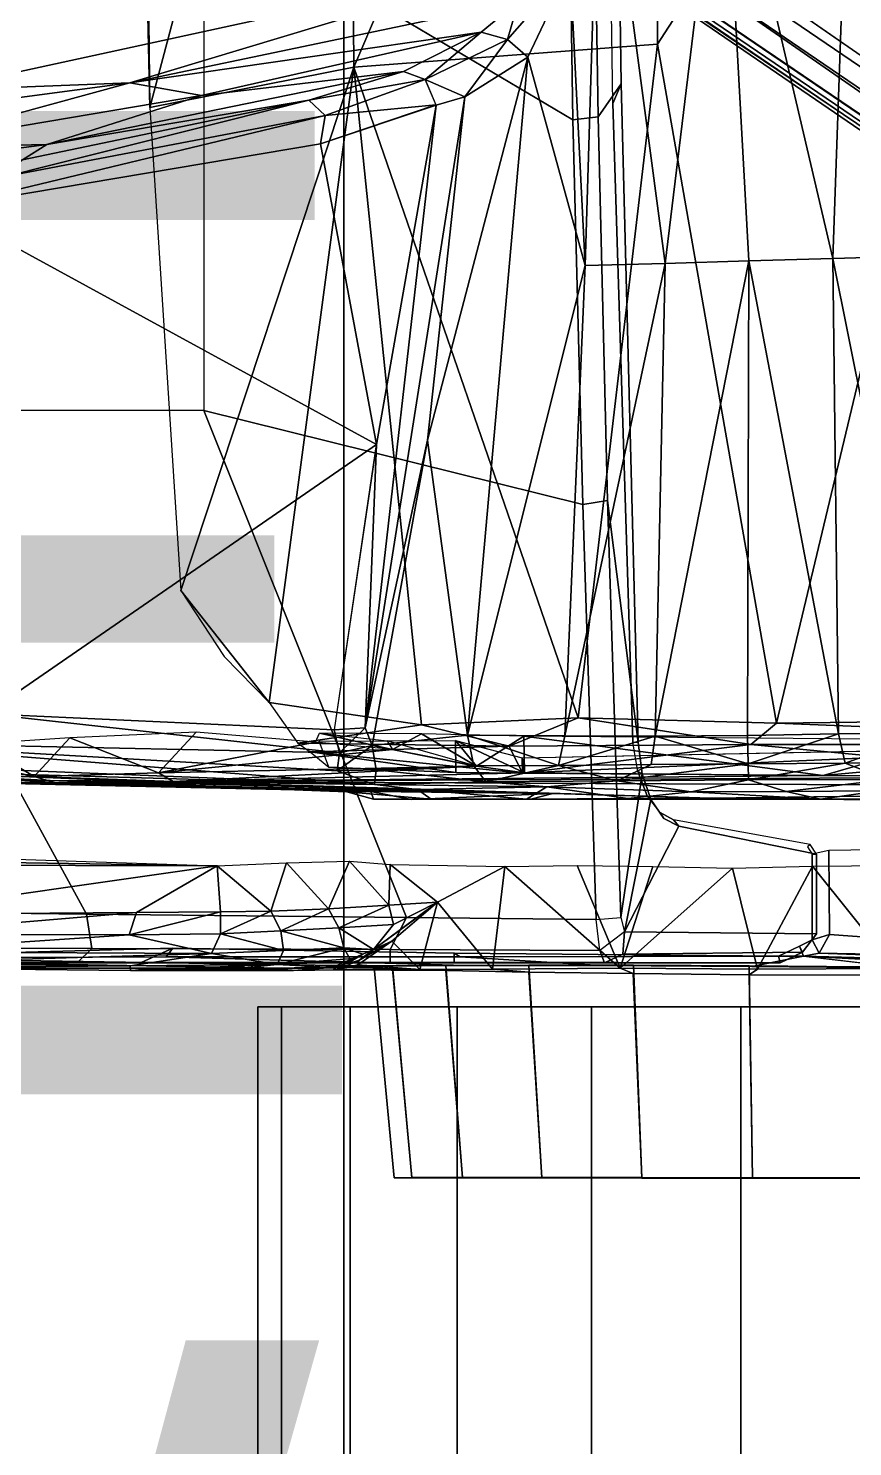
# Model space of a CAD drawing. Header units: inches. Extents: x -15.6 to 12, y -13.7 to 13.7.
# Drawn here: x 0.539 to 2.215, y -5.216 to -2.332 of the extents above; entities that cross this region are included whole.
import ezdxf

# ---------------------------------------------------------------- set-up
doc = ezdxf.new("R2010")
doc.units = ezdxf.units.IN
doc.header["$MEASUREMENT"] = 0
for name, color, linetype in [('SEAT-BASE', 5, 'Continuous'), ('SEAT-CHASSIS', 5, 'Continuous'), ('SEAT-FABRIC', 5, 'Continuous'), ('SEAT-FRAME', 5, 'Continuous'), ('SEAT-TYPE', 7, 'Continuous'), ('SEAT-VIEW', 7, 'Continuous')]:
    doc.layers.add(name, color=color, linetype=linetype)
doc.styles.get("Standard").update_dxf_attribs({"font": 'arial.ttf'})

msp = doc.modelspace()

# ---------------------------------------------------------------- linework, layer by layer
at = {"layer": 'SEAT-BASE'}
for points in [[(1.2583, -0.5087, 4.3018), (10.212, -6.9666, 3.2423), (10.0935, -7.0222, 3.1616), (1.2453, -0.5667, 4.1832)], [(1.2583, -0.5087, 4.3018), (1.6317, -0.6604, 5.6622), (8.3276, -5.7822, 3.9879), (10.212, -6.9666, 3.2423)], [(1.2144, -0.6768, 4.119), (1.2453, -0.5667, 4.1832), (10.0935, -7.0222, 3.1616), (10.0057, -7.1175, 3.1096)], [(1.8442, -0.7627, 6.6264), (11.0112, -7.713, 4.1389), (10.6876, -7.3537, 4.2077), (1.9818, -0.6018, 6.5161)], [(10.6876, -7.3537, 4.2077), (9.3076, -6.2305, 4.5256), (2.1183, -0.6616, 6.4477), (1.9818, -0.6018, 6.5161)], [(2.1183, -0.6616, 6.4477), (9.3076, -6.2305, 4.5256), (8.7499, -5.7517, 4.6397), (2.1513, -0.6307, 6.3972)], [(2.1583, -0.6136, 6.3529), (2.1513, -0.6307, 6.3972), (8.7499, -5.7517, 4.6397), (8.6059, -5.6101, 4.6557)], [(2.1578, -0.608, 6.3093), (2.1583, -0.6136, 6.3529), (8.6059, -5.6101, 4.6557), (8.0081, -5.1187, 4.7721)], [(8.0983, -5.1877, 4.6757), (3.0891, -1.3343, 6.0373), (2.1578, -0.608, 6.3093), (8.0081, -5.1187, 4.7721)], [(1.7173, -0.7076, 5.8711), (8.366, -5.7674, 4.1787), (8.3276, -5.7822, 3.9879), (1.6317, -0.6604, 5.6622)], [(2.103, -0.6556, 6.1859), (4.2064, -2.256, 5.633), (4.9867, -2.9292, 5.3925), (2.0432, -0.6869, 6.1669)], [(1.2144, -0.6768, 4.119), (10.0057, -7.1175, 3.1096), (9.9373, -7.2199, 3.0957), (1.1167, -0.8113, 4.119)], [(1.7173, -0.7076, 5.8711), (1.7517, -0.6778, 6.004), (8.4075, -5.7367, 4.297), (8.366, -5.7674, 4.1787)], [(1.7875, -0.7046, 6.1381), (8.4414, -5.6689, 4.4046), (8.4075, -5.7367, 4.297), (1.7517, -0.6778, 6.004)], [(1.8538, -0.6949, 6.156), (2.0432, -0.6869, 6.1669), (7.9302, -5.1715, 4.6181), (7.4769, -4.922, 4.7054)], [(1.8538, -0.6949, 6.156), (7.4769, -4.922, 4.7054), (7.3701, -4.8696, 4.6837), (1.7875, -0.7046, 6.1381)], [(10.9221, -7.7762, 4.1776), (11.0112, -7.713, 4.1389), (1.8442, -0.7627, 6.6264), (1.7632, -0.9924, 6.6746)], [(1.1167, -0.8113, 4.119), (9.9373, -7.2199, 3.0957), (9.861, -7.3166, 3.1096), (1.019, -0.9459, 4.119)], [(0.9238, -1.0093, 4.1832), (1.019, -0.9459, 4.119), (9.861, -7.3166, 3.1096), (9.7976, -7.4295, 3.1616)], [(0.9238, -1.0093, 4.1832), (9.7976, -7.4295, 3.1616), (9.7813, -7.5593, 3.2423), (0.8726, -1.0395, 4.3018)], [(10.8603, -7.8897, 4.1833), (10.9221, -7.7762, 4.1776), (1.7632, -0.9924, 6.6746), (1.7169, -1.1045, 6.6862)], [(1.1323, -1.3477, 5.6622), (0.8726, -1.0395, 4.3018), (9.7813, -7.5593, 3.2423), (8.0726, -6.1332, 3.9879)], [(10.8603, -7.8897, 4.1833), (1.7169, -1.1045, 6.6862), (1.581, -1.2915, 6.6862), (10.8596, -7.8907, 4.1833)], [(1.581, -1.2915, 6.6862), (1.4887, -1.3703, 6.6746), (10.7707, -7.9846, 4.1776), (10.8596, -7.8907, 4.1833)], [(1.1323, -1.3477, 5.6622), (8.0726, -6.1332, 3.9879), (8.0704, -6.1743, 4.1787), (1.2037, -1.4146, 5.8711)], [(1.4887, -1.3703, 6.6746), (1.2953, -1.5183, 6.6264), (10.7381, -8.0888, 4.1389), (10.7707, -7.9846, 4.1776)], [(1.1859, -1.4565, 6.004), (1.2037, -1.4146, 5.8711), (8.0704, -6.1743, 4.1787), (8.054, -6.2233, 4.297)], [(1.1859, -1.4565, 6.004), (8.054, -6.2233, 4.297), (8, -6.2765, 4.4046), (1.2224, -1.4823, 6.1381)], [(1.2224, -1.4823, 6.1381), (6.9088, -5.5046, 4.6837), (6.9916, -5.59, 4.7054), (1.2337, -1.5483, 6.156)], [(1.1848, -1.6988, 6.5161), (10.2964, -7.8921, 4.2077), (10.7381, -8.0888, 4.1389), (1.2953, -1.5183, 6.6264)], [(1.2847, -1.7309, 6.1669), (1.2337, -1.5483, 6.156), (6.9916, -5.59, 4.7054), (7.369, -5.944, 4.6181)], [(1.1848, -1.6988, 6.5161), (1.2838, -1.8102, 6.4477), (8.8018, -6.9268, 4.5256), (10.2964, -7.8921, 4.2077)], [(1.2847, -1.7309, 6.1669), (4.3268, -3.8375, 5.3925), (3.4454, -3.3034, 5.633), (1.2734, -1.7974, 6.1859)], [(1.2467, -1.8386, 6.2369), (1.2734, -1.7974, 6.1859), (3.4454, -3.3034, 5.633), (3.4855, -3.3577, 5.6397)], [(1.2646, -1.8511, 6.3972), (8.1741, -6.5443, 4.6397), (8.8018, -6.9268, 4.5256), (1.2838, -1.8102, 6.4477)], [(1.2467, -1.8386, 6.2369), (3.4855, -3.3577, 5.6397), (3.054, -3.0807, 5.78), (1.2343, -1.8433, 6.26)], [(1.2343, -1.8433, 6.26), (3.054, -3.0807, 5.78), (2.2236, -2.5256, 6.0373), (1.245, -1.8643, 6.3093)], [(7.3428, -6.0344, 4.7721), (7.9949, -6.4511, 4.6557), (1.2505, -1.8631, 6.3529), (1.245, -1.8643, 6.3093)], [(7.3428, -6.0344, 4.7721), (1.245, -1.8643, 6.3093), (2.2236, -2.5256, 6.0373), (7.4363, -6.0989, 4.6757)], [(7.9949, -6.4511, 4.6557), (1.2505, -1.8631, 6.3529), (1.2646, -1.8511, 6.3972), (8.1741, -6.5443, 4.6397)]]:
    msp.add_3dface(points, dxfattribs=at)
at = {"layer": 'SEAT-CHASSIS'}
for points in [[(1.6406, -2.2091, 11.2704), (1.7017, -1.8149, 11.287), (1.6714, -2.8143, 11.1885)], [(1.6714, -2.8143, 11.1885), (1.7017, -1.8149, 11.287), (1.8337, -2.8101, 11.1472)], [(1.8337, -2.8101, 11.1472), (1.7017, -1.8149, 11.287), (1.9511, -1.8438, 11.2381)], [(1.8337, -2.8101, 11.1472), (1.9511, -1.8438, 11.2381), (2.0039, -2.8051, 11.1319)], [(1.9511, -1.8438, 11.2381), (2.2076, -1.8712, 11.2494), (2.1749, -2.8001, 11.144)], [(2.1749, -2.8001, 11.144), (2.0039, -2.8051, 11.1319), (1.9511, -1.8438, 11.2381)], [(2.3399, -2.7956, 11.1827), (2.1749, -2.8001, 11.144), (2.2076, -1.8712, 11.2494)], [(2.2076, -1.8712, 11.2494), (2.3749, -1.8518, 11.2975), (2.4926, -2.7921, 11.2461)], [(2.2076, -1.8712, 11.2494), (2.4926, -2.7921, 11.2461), (2.3399, -2.7956, 11.1827)], [(-0.0638, -2.0227, 10.647), (1.601, -2.1845, 11.2738), (0.3433, -2.4585, 10.7997)], [(0.3433, -2.4585, 10.7997), (1.601, -2.1845, 11.2738), (0.7447, -2.4427, 10.9637)], [(0.7447, -2.4427, 10.9637), (1.601, -2.1845, 11.2738), (1.5352, -2.2771, 11.28)], [(1.5131, -2.3549, 11.2998), (1.5352, -2.2771, 11.28), (1.6406, -2.2091, 11.2704)], [(1.5542, -2.3908, 11.2897), (1.5131, -2.3549, 11.2998), (1.6406, -2.2091, 11.2704)], [(1.6406, -2.2091, 11.2704), (1.6714, -2.8143, 11.1885), (1.5542, -2.3908, 11.2897)], [(0.7447, -2.4427, 10.9637), (1.5352, -2.2771, 11.28), (1.4593, -2.3401, 11.2901)], [(1.4593, -2.3401, 11.2901), (1.5352, -2.2771, 11.28), (1.5131, -2.3549, 11.2998)], [(0.7447, -2.4427, 10.9637), (1.4593, -2.3401, 11.2901), (0.8907, -2.4688, 11.0619)], [(0.8907, -2.4688, 11.0619), (1.4593, -2.3401, 11.2901), (1.3015, -2.4197, 11.2997)], [(1.3015, -2.4197, 11.2997), (1.4593, -2.3401, 11.2901), (1.3454, -2.4361, 11.3431)], [(1.5131, -2.3549, 11.2998), (1.3454, -2.4361, 11.3431), (1.4593, -2.3401, 11.2901)], [(1.4266, -2.471, 11.3495), (1.3454, -2.4361, 11.3431), (1.5131, -2.3549, 11.2998)], [(1.4266, -2.471, 11.3495), (1.5131, -2.3549, 11.2998), (1.5542, -2.3908, 11.2897)], [(1.4316, -3.7691, 11.1709), (1.3505, -3.1694, 11.3235), (1.5542, -2.3908, 11.2897)], [(1.4266, -2.471, 11.3495), (1.5542, -2.3908, 11.2897), (1.3505, -3.1694, 11.3235)], [(1.5542, -2.3908, 11.2897), (1.6714, -2.8143, 11.1885), (1.4316, -3.7691, 11.1709)], [(0.8907, -2.4688, 11.0619), (1.3015, -2.4197, 11.2997), (0.5764, -2.568, 11.0085)], [(1.1088, -2.4778, 11.3031), (0.5764, -2.568, 11.0085), (1.3015, -2.4197, 11.2997)], [(1.3015, -2.4197, 11.2997), (1.3454, -2.4361, 11.3431), (1.1088, -2.4778, 11.3031)], [(-0.143, -2.5608, 10.6274), (0.7447, -2.4427, 10.9637), (0.2605, -2.5747, 10.8197)], [(-0.143, -2.5608, 10.6274), (0.3433, -2.4585, 10.7997), (0.7447, -2.4427, 10.9637)], [(0.2605, -2.5747, 10.8197), (0.7447, -2.4427, 10.9637), (0.8907, -2.4688, 11.0619)], [(1.1088, -2.4778, 11.3031), (1.3454, -2.4361, 11.3431), (1.142, -2.5095, 11.3498)], [(1.142, -2.5095, 11.3498), (1.3454, -2.4361, 11.3431), (1.3675, -2.4876, 11.3604)], [(1.3454, -2.4361, 11.3431), (1.4266, -2.471, 11.3495), (1.3677, -2.4881, 11.3606)], [(0.8907, -2.4688, 11.0619), (0.5764, -2.568, 11.0085), (0.2605, -2.5747, 10.8197)], [(0.4957, -2.6323, 11.3601), (1.1088, -2.4778, 11.3031), (1.142, -2.5095, 11.3498)], [(0.5266, -2.5997, 11.317), (1.1088, -2.4778, 11.3031), (0.4957, -2.6323, 11.3601)], [(0.5266, -2.5997, 11.317), (0.5764, -2.568, 11.0085), (1.1088, -2.4778, 11.3031)], [(1.2239, -3.7542, 11.35), (1.3677, -2.4881, 11.3606), (1.4266, -2.471, 11.3495)], [(1.4266, -2.471, 11.3495), (1.3505, -3.1694, 11.3235), (1.2239, -3.7542, 11.35)], [(1.1329, -2.5667, 11.3649), (1.142, -2.5095, 11.3498), (1.3675, -2.4876, 11.3604)], [(1.2467, -3.1785, 11.3626), (1.1329, -2.5667, 11.3649), (1.3677, -2.4881, 11.3606)], [(1.2467, -3.1785, 11.3626), (1.3677, -2.4881, 11.3606), (1.2239, -3.7542, 11.35)], [(1.142, -2.5095, 11.3498), (0.3639, -2.6966, 11.3898), (0.4957, -2.6323, 11.3601)], [(1.142, -2.5095, 11.3498), (1.1329, -2.5667, 11.3649), (0.3639, -2.6966, 11.3898)], [(1.2467, -3.1785, 11.3626), (0.3639, -2.6966, 11.3898), (1.1329, -2.5667, 11.3649)], [(0.5764, -2.568, 11.0085), (0.5266, -2.5997, 11.317), (0.1069, -2.6292, 10.8279)], [(0.5764, -2.568, 11.0085), (0.1069, -2.6292, 10.8279), (0.2605, -2.5747, 10.8197)], [(1.2467, -3.1785, 11.3626), (0.4518, -3.7263, 11.3877), (0.3639, -2.6966, 11.3898)], [(2.1749, -2.8001, 11.144), (2.3399, -2.7956, 11.1827), (2.3688, -3.7655, 11.0507)], [(1.4316, -3.7691, 11.1709), (1.6714, -2.8143, 11.1885), (1.63, -3.7707, 11.062)], [(1.8337, -2.8101, 11.1472), (1.8135, -3.7716, 11.0061), (1.63, -3.7707, 11.062)], [(1.63, -3.7707, 11.062), (1.6714, -2.8143, 11.1885), (1.8337, -2.8101, 11.1472)], [(1.8135, -3.7716, 11.0061), (2.0039, -2.8051, 11.1319), (2.0014, -3.7702, 10.9871)], [(1.8135, -3.7716, 11.0061), (1.8337, -2.8101, 11.1472), (2.0039, -2.8051, 11.1319)], [(2.1864, -3.7669, 11.0012), (2.0014, -3.7702, 10.9871), (2.0039, -2.8051, 11.1319)], [(2.1749, -2.8001, 11.144), (2.1864, -3.7669, 11.0012), (2.0039, -2.8051, 11.1319)], [(2.3688, -3.7655, 11.0507), (2.1864, -3.7669, 11.0012), (2.1749, -2.8001, 11.144)], [(1.3505, -3.1694, 11.3235), (1.2376, -3.7905, 11.3473), (1.2239, -3.7542, 11.35)], [(1.2376, -3.7905, 11.3473), (1.3505, -3.1694, 11.3235), (1.4316, -3.7691, 11.1709)], [(1.2467, -3.1785, 11.3626), (1.1606, -3.7587, 11.3643), (0.4518, -3.7263, 11.3877)], [(1.2239, -3.7542, 11.35), (1.1611, -3.7586, 11.3642), (1.2467, -3.1785, 11.3626)], [(0.4518, -3.7263, 11.3877), (1.1716, -3.8053, 11.3698), (0.1483, -3.7838, 11.424)], [(1.1716, -3.8053, 11.3698), (0.4518, -3.7263, 11.3877), (1.1606, -3.7587, 11.3643)], [(0.5504, -3.8535, 13.0554), (0.6227, -3.775, 13.4233), (0.4389, -3.7873, 13.1824)], [(0.6227, -3.775, 13.4233), (0.5504, -3.8535, 13.0554), (0.8032, -3.846, 13.363)], [(0.8795, -3.7633, 13.6245), (0.6227, -3.775, 13.4233), (0.8032, -3.846, 13.363)], [(1.1224, -3.7835, 13.7282), (0.8795, -3.7633, 13.6245), (0.8032, -3.846, 13.363)], [(1.1224, -3.7835, 13.7282), (1.1306, -3.7656, 13.737), (1.2794, -3.7988, 13.7702)], [(1.1306, -3.7656, 13.737), (1.2794, -3.7988, 13.7702), (1.3379, -3.7667, 13.783)], [(1.1306, -3.7656, 13.737), (1.2686, -3.7809, 13.7655), (1.2794, -3.7988, 13.7702)], [(1.1606, -3.7587, 11.3643), (1.2239, -3.7542, 11.35), (1.1716, -3.8053, 11.3698)], [(1.2376, -3.7905, 11.3473), (1.1716, -3.8053, 11.3698), (1.2239, -3.7542, 11.35)], [(1.4448, -3.8318, 11.1962), (1.2376, -3.7905, 11.3473), (1.4316, -3.7691, 11.1709)], [(1.4503, -3.8326, 13.7905), (1.3379, -3.7667, 13.783), (1.2794, -3.7988, 13.7702)], [(1.3379, -3.7667, 13.783), (1.4503, -3.8326, 13.7905), (1.5463, -3.7712, 13.7944)], [(1.6169, -3.8308, 11.0974), (1.4316, -3.7691, 11.1709), (1.63, -3.7707, 11.062)], [(1.6169, -3.8308, 11.0974), (1.4448, -3.8318, 11.1962), (1.4316, -3.7691, 11.1709)], [(1.5463, -3.7712, 13.7944), (1.4503, -3.8326, 13.7905), (1.5474, -3.8458, 13.7909)], [(2.1553, -3.8517, 13.7677), (1.5463, -3.7712, 13.7944), (1.5474, -3.8458, 13.7909)], [(1.5463, -3.7712, 13.7944), (2.1553, -3.8517, 13.7677), (2.4069, -3.779, 13.757)], [(1.6169, -3.8308, 11.0974), (1.63, -3.7707, 11.062), (1.8135, -3.7716, 11.0061)], [(1.8135, -3.7716, 11.0061), (1.8054, -3.8293, 11.0354), (1.6169, -3.8308, 11.0974)], [(1.8054, -3.8293, 11.0354), (1.8135, -3.7716, 11.0061), (2.0025, -3.8275, 11.0126)], [(2.0014, -3.7702, 10.9871), (2.0025, -3.8275, 11.0126), (1.8135, -3.7716, 11.0061)], [(2.1864, -3.7669, 11.0012), (2.0025, -3.8275, 11.0126), (2.0014, -3.7702, 10.9871)], [(2.1864, -3.7669, 11.0012), (2.2, -3.8261, 11.0305), (2.0025, -3.8275, 11.0126)], [(2.2, -3.8261, 11.0305), (2.1864, -3.7669, 11.0012), (2.3688, -3.7655, 11.0507)], [(2.3688, -3.7655, 11.0507), (2.3897, -3.8259, 11.088), (2.2, -3.8261, 11.0305)], [(0.1483, -3.7838, 11.424), (1.2429, -3.8695, 11.4229), (0.1692, -3.8269, 11.4764)], [(0.1483, -3.7838, 11.424), (1.1716, -3.8053, 11.3698), (1.1668, -3.8418, 11.3955)], [(1.1668, -3.8418, 11.3955), (1.2429, -3.8695, 11.4229), (0.1483, -3.7838, 11.424)], [(0.4389, -3.7873, 13.1824), (0.2265, -3.7823, 12.6777), (0.5504, -3.8535, 13.0554)], [(0.5504, -3.8535, 13.0554), (0.2265, -3.7823, 12.6777), (0.3641, -3.8512, 12.5651)], [(1.1224, -3.7835, 13.7282), (0.8032, -3.846, 13.363), (1.2794, -3.7988, 13.7702)], [(0.8032, -3.846, 13.363), (1.4503, -3.8326, 13.7905), (1.2794, -3.7988, 13.7702)], [(1.1668, -3.8418, 11.3955), (1.1716, -3.8053, 11.3698), (1.2376, -3.7905, 11.3473)], [(1.2457, -3.8397, 11.3744), (1.1668, -3.8418, 11.3955), (1.2376, -3.7905, 11.3473)], [(1.2457, -3.8397, 11.3744), (1.2376, -3.7905, 11.3473), (1.4448, -3.8318, 11.1962)], [(1.2686, -3.7809, 13.7655), (1.4071, -3.7803, 13.7941), (1.4503, -3.8326, 13.7905)], [(1.2686, -3.7809, 13.7655), (1.2794, -3.7988, 13.7702), (1.4503, -3.8326, 13.7905)], [(1.543, -3.8153, 13.7986), (1.5474, -3.8458, 13.7909), (1.4071, -3.7803, 13.7941)], [(1.5474, -3.8458, 13.7909), (1.4503, -3.8326, 13.7905), (1.4071, -3.7803, 13.7941)], [(1.543, -3.8153, 13.7986), (2.8344, -3.79, 13.7334), (1.5474, -3.8458, 13.7909)], [(2.8344, -3.79, 13.7334), (2.1553, -3.8517, 13.7677), (1.5474, -3.8458, 13.7909)], [(2.8056, -3.8536, 13.7249), (2.4069, -3.779, 13.757), (2.1553, -3.8517, 13.7677)], [(2.8056, -3.8536, 13.7249), (2.1553, -3.8517, 13.7677), (2.8344, -3.79, 13.7334)], [(-0.0367, -3.8297, 11.6733), (0.5826, -3.8619, 11.638), (-0.1643, -3.8302, 12.0258)], [(-0.1643, -3.8302, 12.0258), (0.5826, -3.8619, 11.638), (0.3182, -3.8635, 12.358)], [(0.2707, -3.842, 11.5111), (0.7488, -3.863, 11.4894), (-0.0367, -3.8297, 11.6733)], [(0.7488, -3.863, 11.4894), (0.5826, -3.8619, 11.638), (-0.0367, -3.8297, 11.6733)], [(0.2707, -3.842, 11.5111), (0.1692, -3.8269, 11.4764), (1.2429, -3.8695, 11.4229)], [(1.4503, -3.8326, 13.7905), (0.8032, -3.846, 13.363), (0.8328, -3.8637, 13.288)], [(1.5474, -3.8458, 13.7909), (1.4503, -3.8326, 13.7905), (0.8328, -3.8637, 13.288)], [(1.4692, -3.8641, 11.2294), (1.2457, -3.8397, 11.3744), (1.4448, -3.8318, 11.1962)], [(1.6169, -3.8308, 11.0974), (1.4692, -3.8641, 11.2294), (1.4448, -3.8318, 11.1962)], [(1.6169, -3.8308, 11.0974), (1.7354, -3.8626, 11.0925), (1.4692, -3.8641, 11.2294)], [(1.7354, -3.8626, 11.0925), (1.6169, -3.8308, 11.0974), (1.8054, -3.8293, 11.0354)], [(2.0025, -3.8275, 11.0126), (1.7354, -3.8626, 11.0925), (1.8054, -3.8293, 11.0354)], [(2.0025, -3.8275, 11.0126), (2.0032, -3.86, 11.0536), (1.7354, -3.8626, 11.0925)], [(2.2, -3.8261, 11.0305), (2.0032, -3.86, 11.0536), (2.0025, -3.8275, 11.0126)], [(2.2856, -3.8596, 11.0925), (2.0032, -3.86, 11.0536), (2.2, -3.8261, 11.0305)], [(2.2, -3.8261, 11.0305), (2.3897, -3.8259, 11.088), (2.2856, -3.8596, 11.0925)], [(1.2429, -3.8695, 11.4229), (0.7494, -3.863, 11.4894), (0.2707, -3.842, 11.5111)], [(0.3641, -3.8512, 12.5651), (0.3182, -3.8635, 12.358), (0.594, -3.8666, 12.9992)], [(0.5826, -3.8619, 11.638), (1.2353, -3.8837, 12.2812), (0.3182, -3.8635, 12.358)], [(1.6052, -3.8882, 12.6844), (0.594, -3.8666, 12.9992), (0.3182, -3.8635, 12.358)], [(0.3182, -3.8635, 12.358), (1.2353, -3.8837, 12.2812), (1.6052, -3.8882, 12.6844)], [(0.594, -3.8666, 12.9992), (0.5504, -3.8535, 13.0554), (0.3641, -3.8512, 12.5651)], [(0.8328, -3.8637, 13.288), (0.8032, -3.846, 13.363), (0.5504, -3.8535, 13.0554)], [(0.5504, -3.8535, 13.0554), (0.594, -3.8666, 12.9992), (0.8328, -3.8637, 13.288)], [(0.5826, -3.8619, 11.638), (1.3303, -3.8798, 11.4476), (1.1864, -3.8845, 11.8077)], [(0.7494, -3.863, 11.4894), (1.3303, -3.8798, 11.4476), (0.5826, -3.8619, 11.638)], [(1.1864, -3.8845, 11.8077), (1.2353, -3.8837, 12.2812), (0.5826, -3.8619, 11.638)], [(0.594, -3.8666, 12.9992), (1.6052, -3.8882, 12.6844), (0.8328, -3.8637, 13.288)], [(0.7494, -3.863, 11.4894), (1.2429, -3.8695, 11.4229), (1.3303, -3.8798, 11.4476)], [(2.1553, -3.8517, 13.7677), (1.5474, -3.8458, 13.7909), (0.8328, -3.8637, 13.288)], [(2.8056, -3.8536, 13.7249), (2.1553, -3.8517, 13.7677), (0.8328, -3.8637, 13.288)], [(0.8328, -3.8637, 13.288), (3.5541, -3.8766, 13.1447), (2.8056, -3.8536, 13.7249)], [(3.5541, -3.8766, 13.1447), (0.8328, -3.8637, 13.288), (1.9257, -3.8977, 12.7313)], [(1.9257, -3.8977, 12.7313), (0.8328, -3.8637, 13.288), (1.6052, -3.8882, 12.6844)], [(1.1668, -3.8418, 11.3955), (1.2457, -3.8397, 11.3744), (1.2429, -3.8695, 11.4229)], [(1.4692, -3.8641, 11.2294), (1.2429, -3.8695, 11.4229), (1.2457, -3.8397, 11.3744)], [(1.5934, -3.8747, 11.2143), (1.2429, -3.8695, 11.4229), (1.4692, -3.8641, 11.2294)], [(1.7354, -3.8626, 11.0925), (1.5934, -3.8747, 11.2143), (1.4692, -3.8641, 11.2294)], [(1.7354, -3.8626, 11.0925), (1.8868, -3.8847, 11.1448), (1.5934, -3.8747, 11.2143)], [(1.7354, -3.8626, 11.0925), (2.0032, -3.86, 11.0536), (1.8868, -3.8847, 11.1448)], [(1.8868, -3.8847, 11.1448), (2.0032, -3.86, 11.0536), (2.0802, -3.884, 11.1366)], [(2.0802, -3.884, 11.1366), (2.0032, -3.86, 11.0536), (2.2856, -3.8596, 11.0925)], [(2.2699, -3.8828, 11.1734), (2.0802, -3.884, 11.1366), (2.2856, -3.8596, 11.0925)], [(1.3577, -3.8997, 11.5333), (1.1864, -3.8845, 11.8077), (1.3303, -3.8798, 11.4476)], [(1.1864, -3.8845, 11.8077), (1.2402, -3.8994, 11.8963), (1.2353, -3.8837, 12.2812)], [(1.3577, -3.8997, 11.5333), (1.2402, -3.8994, 11.8963), (1.1864, -3.8845, 11.8077)], [(1.3179, -3.9, 12.2982), (1.2353, -3.8837, 12.2812), (1.2402, -3.8994, 11.8963)], [(1.6052, -3.8882, 12.6844), (1.2353, -3.8837, 12.2812), (1.3179, -3.9, 12.2982)], [(1.3303, -3.8798, 11.4476), (1.2429, -3.8695, 11.4229), (1.5934, -3.8747, 11.2143)], [(1.5604, -3.8996, 12.5753), (1.6052, -3.8882, 12.6844), (1.3179, -3.9, 12.2982)], [(1.3303, -3.8798, 11.4476), (1.5934, -3.8747, 11.2143), (1.552, -3.8994, 11.3337)], [(1.3577, -3.8997, 11.5333), (1.3303, -3.8798, 11.4476), (1.552, -3.8994, 11.3337)], [(1.552, -3.8994, 11.3337), (1.5934, -3.8747, 11.2143), (1.7579, -3.8984, 11.2131)], [(1.5604, -3.8996, 12.5753), (1.9257, -3.8977, 12.7313), (1.6052, -3.8882, 12.6844)], [(1.5934, -3.8747, 11.2143), (1.8868, -3.8847, 11.1448), (1.7579, -3.8984, 11.2131)], [(1.8868, -3.8847, 11.1448), (2.1496, -3.8995, 11.1896), (1.7579, -3.8984, 11.2131)], [(2.0802, -3.884, 11.1366), (2.1496, -3.8995, 11.1896), (1.8868, -3.8847, 11.1448)], [(3.5541, -3.8766, 13.1447), (1.9257, -3.8977, 12.7313), (2.3853, -3.9007, 12.6599)], [(2.1496, -3.8995, 11.1896), (2.0802, -3.884, 11.1366), (2.2699, -3.8828, 11.1734)], [(2.4751, -3.8981, 11.3219), (2.1496, -3.8995, 11.1896), (2.2699, -3.8828, 11.1734)], [(1.552, -3.8994, 11.3337), (2.1496, -3.8995, 11.1896), (1.2402, -3.8994, 11.8963)], [(1.2402, -3.8994, 11.8963), (2.1496, -3.8995, 11.1896), (1.3179, -3.9, 12.2982)], [(1.552, -3.8994, 11.3337), (1.2402, -3.8994, 11.8963), (1.3577, -3.8997, 11.5333)], [(2.1496, -3.8995, 11.1896), (1.5604, -3.8996, 12.5753), (1.3179, -3.9, 12.2982)], [(2.1496, -3.8995, 11.1896), (1.552, -3.8994, 11.3337), (1.7579, -3.8984, 11.2131)], [(1.9257, -3.8977, 12.7313), (1.5604, -3.8996, 12.5753), (2.1496, -3.8995, 11.1896)], [(2.3853, -3.9007, 12.6599), (1.9257, -3.8977, 12.7313), (2.1496, -3.8995, 11.1896)], [(2.1496, -3.8995, 11.1896), (2.4751, -3.8981, 11.3219), (2.7884, -3.9005, 12.1003)], [(2.7884, -3.9005, 12.1003), (2.6257, -3.9065, 12.4908), (2.1496, -3.8995, 11.1896)], [(2.3853, -3.9007, 12.6599), (2.1496, -3.8995, 11.1896), (2.6257, -3.9065, 12.4908)], [(2.1668, -4.0037, 13.7509), (2.1329, -4.0111, 13.7751), (2.1328, -4.1855, 13.7758), (2.168, -4.1746, 13.7515)], [(2.168, -4.1746, 13.7515), (2.8809, -4.2264, 12.4109), (2.8789, -3.9929, 12.4134), (2.1668, -4.0037, 13.7509)], [(0.2295, -4.1338, 11.3952), (0.2295, -4.1338, 11.3952), (0.3447, -4.0338, 11.3884), (0.9227, -4.0354, 11.3668)], [(0.7582, -4.1302, 11.3707), (0.7582, -4.1302, 11.3707), (0.2295, -4.1338, 11.3952), (0.9227, -4.0354, 11.3668)], [(0.3484, -4.0161, 11.3908), (0.3484, -4.0161, 11.3908), (0.9227, -4.0354, 11.3668), (0.2745, -4.025, 11.3924)], [(0.9227, -4.0354, 11.3668), (0.9227, -4.0354, 11.3668), (0.3447, -4.0338, 11.3884), (0.2745, -4.025, 11.3924)], [(0.929, -4.1287, 11.3665), (0.929, -4.1287, 11.3665), (0.7582, -4.1302, 11.3707), (0.9227, -4.0354, 11.3668)], [(0.9227, -4.0354, 11.3668), (0.9227, -4.0354, 11.3668), (1.0636, -4.0289, 11.3518), (1.0315, -4.127, 11.3573)], [(0.9227, -4.0354, 11.3668), (0.9227, -4.0354, 11.3668), (1.0315, -4.127, 11.3573), (0.929, -4.1287, 11.3665)], [(1.0636, -4.0289, 11.3518), (1.0636, -4.0289, 11.3518), (1.149, -4.1228, 11.3274), (1.0315, -4.127, 11.3573)], [(1.149, -4.1228, 11.3274), (1.149, -4.1228, 11.3274), (1.0636, -4.0289, 11.3518), (1.1916, -4.0256, 11.3126)], [(1.2719, -4.115, 11.2711), (1.2719, -4.115, 11.2711), (1.149, -4.1228, 11.3274), (1.1916, -4.0256, 11.3126)], [(1.2743, -4.0325, 11.2702), (1.2743, -4.0325, 11.2702), (1.2719, -4.115, 11.2711), (1.1916, -4.0256, 11.3126)], [(1.3709, -4.1093, 11.2024), (1.3709, -4.1093, 11.2024), (1.2719, -4.115, 11.2711), (1.2743, -4.0325, 11.2702)], [(1.3709, -4.1093, 11.2024), (1.3709, -4.1093, 11.2024), (1.2743, -4.0325, 11.2702), (1.5077, -4.0365, 11.1039)], [(1.3709, -4.1093, 11.2024), (1.3709, -4.1093, 11.2024), (1.5077, -4.0365, 11.1039), (1.4829, -4.2456, 11.1206)], [(1.7425, -4.2435, 11.0079), (1.7425, -4.2435, 11.0079), (1.4829, -4.2456, 11.1206), (1.5077, -4.0365, 11.1039)], [(1.6547, -4.0342, 11.0333), (1.6547, -4.0342, 11.0333), (1.7425, -4.2435, 11.0079), (1.5077, -4.0365, 11.1039)], [(1.6547, -4.0342, 11.0333), (1.6547, -4.0342, 11.0333), (1.8085, -4.0363, 10.987), (1.7425, -4.2435, 11.0079)], [(1.7425, -4.2435, 11.0079), (1.7425, -4.2435, 11.0079), (1.8085, -4.0363, 10.987), (1.9705, -4.04, 10.9659)], [(1.9705, -4.04, 10.9659), (1.9705, -4.04, 10.9659), (2.1335, -4.0355, 10.9735), (2.0217, -4.2456, 10.9662)], [(2.0217, -4.2456, 10.9662), (2.0217, -4.2456, 10.9662), (2.1335, -4.0355, 10.9735), (2.3003, -4.2439, 11.0138)], [(2.1335, -4.0355, 10.9735), (2.1335, -4.0355, 10.9735), (2.2923, -4.0346, 11.0067), (2.3003, -4.2439, 11.0138)], [(1.7425, -4.2435, 11.0079), (1.7425, -4.2435, 11.0079), (1.9705, -4.04, 10.9659), (2.0217, -4.2456, 10.9662)], [(1.149, -4.1228, 11.3274), (1.149, -4.1228, 11.3274), (1.0519, -4.167, 11.3609), (1.0315, -4.127, 11.3573)], [(1.0519, -4.167, 11.3609), (1.0519, -4.167, 11.3609), (1.149, -4.1228, 11.3274), (1.1703, -4.1612, 11.3269)], [(1.149, -4.1228, 11.3274), (1.149, -4.1228, 11.3274), (1.2719, -4.115, 11.2711), (1.1703, -4.1612, 11.3269)], [(1.2719, -4.115, 11.2711), (1.2719, -4.115, 11.2711), (1.2812, -4.1542, 11.2736), (1.1703, -4.1612, 11.3269)], [(1.3709, -4.1093, 11.2024), (1.3709, -4.1093, 11.2024), (1.2407, -4.2054, 11.3309), (1.2812, -4.1542, 11.2736)], [(1.3678, -4.1116, 11.2055), (1.3678, -4.1116, 11.2055), (1.2778, -4.1883, 11.2931), (1.2407, -4.2054, 11.3309)], [(1.2719, -4.115, 11.2711), (1.2719, -4.115, 11.2711), (1.3709, -4.1093, 11.2024), (1.2812, -4.1542, 11.2736)], [(1.3345, -4.2457, 11.2369), (1.3345, -4.2457, 11.2369), (1.2778, -4.1883, 11.2931), (1.3709, -4.1093, 11.2024)], [(1.3345, -4.2457, 11.2369), (1.3345, -4.2457, 11.2369), (1.3709, -4.1093, 11.2024), (1.4829, -4.2456, 11.1206)], [(0.7582, -4.1302, 11.3707), (0.7582, -4.1302, 11.3707), (0.7433, -4.1752, 11.38), (0.2273, -4.1751, 11.4034)], [(0.2295, -4.1338, 11.3952), (0.2295, -4.1338, 11.3952), (0.7582, -4.1302, 11.3707), (0.2273, -4.1751, 11.4034)], [(0.7433, -4.1752, 11.38), (0.7433, -4.1752, 11.38), (0.7582, -4.1302, 11.3707), (0.929, -4.1287, 11.3665)], [(0.7433, -4.1752, 11.38), (0.7433, -4.1752, 11.38), (0.929, -4.1287, 11.3665), (0.9295, -4.1731, 11.3752)], [(0.9295, -4.1731, 11.3752), (0.9295, -4.1731, 11.3752), (0.929, -4.1287, 11.3665), (1.0315, -4.127, 11.3573)], [(1.0315, -4.127, 11.3573), (1.0315, -4.127, 11.3573), (1.0519, -4.167, 11.3609), (0.9295, -4.1731, 11.3752)], [(0.2277, -4.2102, 11.4266), (0.2277, -4.2102, 11.4266), (0.2273, -4.1751, 11.4034), (0.7433, -4.1752, 11.38)], [(0.9108, -4.2132, 11.4014), (0.9108, -4.2132, 11.4014), (0.2277, -4.2102, 11.4266), (0.7433, -4.1752, 11.38)], [(0.7433, -4.1752, 11.38), (0.7433, -4.1752, 11.38), (0.9295, -4.1731, 11.3752), (0.9108, -4.2132, 11.4014)], [(0.9108, -4.2132, 11.4014), (0.9108, -4.2132, 11.4014), (0.9295, -4.1731, 11.3752), (1.0575, -4.2072, 11.3849)], [(0.9295, -4.1731, 11.3752), (0.9295, -4.1731, 11.3752), (1.0519, -4.167, 11.3609), (1.0575, -4.2072, 11.3849)], [(1.0519, -4.167, 11.3609), (1.0519, -4.167, 11.3609), (1.1703, -4.1612, 11.3269), (1.1804, -4.2016, 11.3489)], [(1.0519, -4.167, 11.3609), (1.0519, -4.167, 11.3609), (1.1804, -4.2016, 11.3489), (1.0575, -4.2072, 11.3849)], [(1.2812, -4.1542, 11.2736), (1.2812, -4.1542, 11.2736), (1.2407, -4.2054, 11.3309), (1.1703, -4.1612, 11.3269)], [(1.1804, -4.2016, 11.3489), (1.1804, -4.2016, 11.3489), (1.1703, -4.1612, 11.3269), (1.2407, -4.2054, 11.3309)], [(2.1472, -4.2126, 13.7598), (2.168, -4.1746, 13.7515), (2.1328, -4.1855, 13.7758)], [(2.8809, -4.2264, 12.4109), (2.8809, -4.2264, 12.4109), (2.168, -4.1746, 13.7515), (2.1472, -4.2126, 13.7598)], [(-0.3767, -4.219, 13.7592), (-0.9726, -4.2034, 13.717), (0.23, -4.2426, 11.5025), (1.0572, -4.2433, 12.2107)], [(0.2204, -4.2226, 13.7865), (0.8185, -4.2202, 13.7992), (0.8327, -4.2026, 13.8206), (0.209, -4.2196, 13.8093)], [(0.2286, -4.2338, 11.4614), (0.2286, -4.2338, 11.4614), (0.2277, -4.2102, 11.4266), (0.9108, -4.2132, 11.4014)], [(0.8327, -4.2026, 13.8206), (0.8185, -4.2202, 13.7992), (1.4165, -4.2202, 13.7957), (1.4046, -4.2126, 13.8172)], [(0.9108, -4.2132, 11.4014), (0.9108, -4.2132, 11.4014), (1.0575, -4.2072, 11.3849), (1.0449, -4.2355, 11.4281)], [(1.1804, -4.2016, 11.3489), (1.1804, -4.2016, 11.3489), (1.1949, -4.2293, 11.3842), (1.0449, -4.2355, 11.4281)], [(1.0449, -4.2355, 11.4281), (1.0449, -4.2355, 11.4281), (1.0575, -4.2072, 11.3849), (1.1804, -4.2016, 11.3489)], [(1.2106, -4.2278, 11.3734), (1.2106, -4.2278, 11.3734), (1.1564, -4.242, 11.4427), (1.2407, -4.2054, 11.3309)], [(1.2407, -4.2054, 11.3309), (1.2407, -4.2054, 11.3309), (1.2191, -4.2149, 11.3593), (1.1804, -4.2016, 11.3489)], [(1.2191, -4.2149, 11.3593), (1.2191, -4.2149, 11.3593), (1.1949, -4.2293, 11.3842), (1.1804, -4.2016, 11.3489)], [(1.2778, -4.1883, 11.2931), (1.2778, -4.1883, 11.2931), (1.3345, -4.2457, 11.2369), (1.2088, -4.2362, 11.3796)], [(1.2088, -4.2362, 11.3796), (1.2088, -4.2362, 11.3796), (1.2106, -4.2278, 11.3734), (1.2778, -4.1883, 11.2931)], [(1.2106, -4.2278, 11.3734), (1.2106, -4.2278, 11.3734), (1.2407, -4.2054, 11.3309), (1.2778, -4.1883, 11.2931)], [(2.0644, -4.2186, 13.7963), (2.1155, -4.2187, 13.772), (2.1069, -4.1982, 13.7932)], [(2.1472, -4.2126, 13.7598), (2.1328, -4.1855, 13.7758), (2.1069, -4.1982, 13.7932), (2.1155, -4.2187, 13.772)], [(-0.3767, -4.219, 13.7592), (1.0572, -4.2433, 12.2107), (1.208, -4.2384, 12.53), (0.2204, -4.2226, 13.7865)], [(0.8185, -4.2202, 13.7992), (0.2204, -4.2226, 13.7865), (1.208, -4.2384, 12.53), (1.4271, -4.2375, 12.749)], [(0.2286, -4.2338, 11.4614), (0.2286, -4.2338, 11.4614), (0.9108, -4.2132, 11.4014), (0.7453, -4.2387, 11.4434)], [(0.7453, -4.2387, 11.4434), (0.7453, -4.2387, 11.4434), (0.23, -4.2426, 11.5025), (0.2286, -4.2338, 11.4614)], [(0.23, -4.2426, 11.5025), (0.23, -4.2426, 11.5025), (0.7453, -4.2387, 11.4434), (0.7464, -4.2477, 11.4883)], [(0.7453, -4.2387, 11.4434), (0.7453, -4.2387, 11.4434), (0.9108, -4.2132, 11.4014), (1.0449, -4.2355, 11.4281)], [(1.0449, -4.2355, 11.4281), (1.0449, -4.2355, 11.4281), (0.7464, -4.2477, 11.4883), (0.7453, -4.2387, 11.4434)], [(1.0449, -4.2355, 11.4281), (1.0449, -4.2355, 11.4281), (0.9387, -4.2467, 11.4806), (0.7464, -4.2477, 11.4883)], [(0.8185, -4.2202, 13.7992), (1.4271, -4.2375, 12.749), (1.7031, -4.2379, 12.8897), (1.4165, -4.2202, 13.7957)], [(1.0449, -4.2355, 11.4281), (1.0449, -4.2355, 11.4281), (1.1564, -4.242, 11.4427), (0.9387, -4.2467, 11.4806)], [(1.2791, -4.2392, 12.1779), (1.0572, -4.2433, 12.2107), (1.0192, -4.2447, 11.9153), (1.2417, -4.2417, 11.942)], [(1.1564, -4.242, 11.4427), (1.1564, -4.242, 11.4427), (1.0449, -4.2355, 11.4281), (1.1982, -4.2239, 11.3871)], [(1.1949, -4.2293, 11.3842), (1.1949, -4.2293, 11.3842), (1.1982, -4.2239, 11.3871), (1.0449, -4.2355, 11.4281)], [(1.3875, -4.2375, 12.3906), (1.208, -4.2384, 12.53), (1.0572, -4.2433, 12.2107), (1.2791, -4.2392, 12.1779)], [(1.165, -4.2463, 11.4446), (1.165, -4.2463, 11.4446), (1.1564, -4.242, 11.4427), (1.2106, -4.2278, 11.3734)], [(1.2106, -4.2278, 11.3734), (1.2106, -4.2278, 11.3734), (1.2088, -4.2362, 11.3796), (1.165, -4.2463, 11.4446)], [(1.165, -4.2463, 11.4446), (1.2106, -4.2278, 11.3734), (1.2088, -4.2362, 11.3796)], [(1.2088, -4.2362, 11.3796), (1.3345, -4.2457, 11.2369), (1.4829, -4.2456, 11.1206), (1.165, -4.2463, 11.4446)], [(1.1982, -4.2239, 11.3871), (1.1982, -4.2239, 11.3871), (1.1949, -4.2293, 11.3842), (1.2191, -4.2149, 11.3593)], [(1.5564, -4.2368, 12.5595), (1.4271, -4.2375, 12.749), (1.208, -4.2384, 12.53), (1.3875, -4.2375, 12.3906)], [(1.3184, -4.6694, 12.1731), (1.2791, -4.2392, 12.1779), (1.2417, -4.2417, 11.942), (1.2827, -4.6693, 11.948)], [(1.4219, -4.6696, 12.3762), (1.3875, -4.2375, 12.3906), (1.2791, -4.2392, 12.1779), (1.3184, -4.6694, 12.1731)], [(1.583, -4.6699, 12.5374), (1.5564, -4.2368, 12.5595), (1.3875, -4.2375, 12.3906), (1.4219, -4.6696, 12.3762)], [(1.4165, -4.2202, 13.7957), (2.1155, -4.2187, 13.772), (2.0644, -4.2186, 13.7963), (1.4046, -4.2126, 13.8172)], [(2.1155, -4.2187, 13.772), (1.4165, -4.2202, 13.7957), (1.7031, -4.2379, 12.8897), (2.0104, -4.2396, 12.9381)], [(1.7692, -4.2371, 12.6679), (1.7031, -4.2379, 12.8897), (1.4271, -4.2375, 12.749), (1.5564, -4.2368, 12.5595)], [(1.7861, -4.6701, 12.6409), (1.7692, -4.2371, 12.6679), (1.5564, -4.2368, 12.5595), (1.583, -4.6699, 12.5374)], [(2.005, -4.2384, 12.7052), (2.0104, -4.2396, 12.9381), (1.7031, -4.2379, 12.8897), (1.7692, -4.2371, 12.6679)], [(2.0113, -4.6703, 12.6765), (2.005, -4.2384, 12.7052), (1.7692, -4.2371, 12.6679), (1.7861, -4.6701, 12.6409)], [(2.2364, -4.6704, 12.6409), (2.2409, -4.2406, 12.6679), (2.005, -4.2384, 12.7052), (2.0113, -4.6703, 12.6765)], [(2.2409, -4.2406, 12.6679), (2.315, -4.2425, 12.8897), (2.0104, -4.2396, 12.9381), (2.005, -4.2384, 12.7052)], [(2.315, -4.2425, 12.8897), (2.315, -4.2425, 12.8897), (2.1155, -4.2187, 13.772), (2.0104, -4.2396, 12.9381)], [(2.1155, -4.2187, 13.772), (2.1155, -4.2187, 13.772), (2.8126, -4.2373, 12.5255), (2.1472, -4.2126, 13.7598)], [(2.1155, -4.2187, 13.772), (2.1155, -4.2187, 13.772), (2.5855, -4.243, 12.7532), (2.8126, -4.2373, 12.5255)], [(2.8809, -4.2264, 12.4109), (2.8809, -4.2264, 12.4109), (2.1472, -4.2126, 13.7598), (2.8126, -4.2373, 12.5255)], [(1.0192, -4.2447, 11.9153), (1.0192, -4.2447, 11.9153), (0.23, -4.2426, 11.5025), (0.7464, -4.2477, 11.4883)], [(0.23, -4.2426, 11.5025), (0.23, -4.2426, 11.5025), (1.0192, -4.2447, 11.9153), (1.0572, -4.2433, 12.2107)], [(0.7464, -4.2477, 11.4883), (0.7464, -4.2477, 11.4883), (1.0777, -4.2477, 11.6089), (1.0192, -4.2447, 11.9153)], [(1.0777, -4.2477, 11.6089), (1.0777, -4.2477, 11.6089), (0.7464, -4.2477, 11.4883), (0.9387, -4.2467, 11.4806)], [(1.0777, -4.2477, 11.6089), (1.0777, -4.2477, 11.6089), (0.9387, -4.2467, 11.4806), (1.1564, -4.242, 11.4427)], [(1.2417, -4.2417, 11.942), (1.0192, -4.2447, 11.9153), (1.0777, -4.2477, 11.6089), (1.2791, -4.2448, 11.7062)], [(1.0777, -4.2477, 11.6089), (1.1564, -4.242, 11.4427), (1.165, -4.2463, 11.4446)], [(1.2791, -4.2448, 11.7062), (1.0777, -4.2477, 11.6089), (1.165, -4.2463, 11.4446), (1.3875, -4.2481, 11.4935)], [(1.3875, -4.2481, 11.4935), (1.165, -4.2463, 11.4446), (1.4829, -4.2456, 11.1206), (1.5563, -4.2514, 11.3246)], [(1.2827, -4.6693, 11.948), (1.2417, -4.2417, 11.942), (1.2791, -4.2448, 11.7062), (1.3184, -4.6692, 11.7228)], [(1.3184, -4.6692, 11.7228), (1.2791, -4.2448, 11.7062), (1.3875, -4.2481, 11.4935), (1.4219, -4.6691, 11.5197)], [(1.4219, -4.6691, 11.5197), (1.3875, -4.2481, 11.4935), (1.5563, -4.2514, 11.3246), (1.583, -4.6691, 11.3585)], [(1.5563, -4.2514, 11.3246), (1.4829, -4.2456, 11.1206), (1.7425, -4.2435, 11.0079), (1.769, -4.2543, 11.2162)], [(1.583, -4.6691, 11.3585), (1.5563, -4.2514, 11.3246), (1.769, -4.2543, 11.2162), (1.7861, -4.6692, 11.2551)], [(1.769, -4.2543, 11.2162), (1.7425, -4.2435, 11.0079), (2.0217, -4.2456, 10.9662), (2.0049, -4.2565, 11.1789)], [(1.7861, -4.6692, 11.2551), (1.769, -4.2543, 11.2162), (2.0049, -4.2565, 11.1789), (2.0113, -4.6693, 11.2194)], [(2.0049, -4.2565, 11.1789), (2.0217, -4.2456, 10.9662), (2.3003, -4.2439, 11.0138), (2.2407, -4.2578, 11.2162)], [(2.0113, -4.6693, 11.2194), (2.0049, -4.2565, 11.1789), (2.2407, -4.2578, 11.2162), (2.2364, -4.6695, 11.2551)], [(1.0056, -5.3012, 11.9484), (1.0537, -5.3012, 12.2519), (1.0537, -4.3219, 12.2519), (1.0056, -4.3219, 11.9484)], [(1.0537, -5.3012, 11.645), (1.0056, -5.3012, 11.9484), (1.0056, -4.3219, 11.9484), (1.0537, -4.3219, 11.645)], [(1.0537, -5.3012, 12.2519), (1.1932, -5.3012, 12.5257), (1.1932, -4.3219, 12.5257), (1.0537, -4.3219, 12.2519)], [(1.1932, -5.3012, 11.3712), (1.0537, -5.3012, 11.645), (1.0537, -4.3219, 11.645), (1.1932, -4.3219, 11.3712)], [(1.1932, -5.3012, 12.5257), (1.4105, -5.3012, 12.7429), (1.4105, -4.3219, 12.7429), (1.1932, -4.3219, 12.5257)], [(1.4105, -5.3012, 11.1539), (1.1932, -5.3012, 11.3712), (1.1932, -4.3219, 11.3712), (1.4105, -4.3219, 11.1539)], [(1.4105, -5.3012, 12.7429), (1.6842, -5.3012, 12.8824), (1.6842, -4.3219, 12.8824), (1.4105, -4.3219, 12.7429)], [(1.6842, -5.3012, 11.0144), (1.4105, -5.3012, 11.1539), (1.4105, -4.3219, 11.1539), (1.6842, -4.3219, 11.0144)], [(1.6842, -5.3012, 12.8824), (1.9877, -5.3012, 12.9305), (1.9877, -4.3219, 12.9305), (1.6842, -4.3219, 12.8824)], [(1.9877, -5.3012, 10.9664), (1.6842, -5.3012, 11.0144), (1.6842, -4.3219, 11.0144), (1.9877, -4.3219, 10.9664)], [(1.9877, -5.3012, 12.9305), (2.2912, -5.3012, 12.8824), (2.2912, -4.3219, 12.8824), (1.9877, -4.3219, 12.9305)], [(2.2912, -5.3012, 11.0144), (1.9877, -5.3012, 10.9664), (1.9877, -4.3219, 10.9664), (2.2912, -4.3219, 11.0144)]]:
    msp.add_3dface(points, dxfattribs=at)
at = {"layer": 'SEAT-CHASSIS', "invisible_edges": 4}
msp.add_3dface([(2.1155, -4.2187, 13.772), (2.1155, -4.2187, 13.772), (2.315, -4.2425, 12.8897), (2.5855, -4.243, 12.7532)], dxfattribs=at)
at = {"layer": 'SEAT-FABRIC'}
for points in [[(0.1836, -9.0499, 18.896), (1.18, -9.0498, 18.9603), (1.18, 9.0498, 18.9603), (0.1836, 9.0499, 18.896)], [(3.7764, -8.9868, 19.0193), (3.7764, 8.9868, 19.0193), (1.18, 9.0498, 18.9603), (1.18, -9.0498, 18.9603)]]:
    msp.add_3dface(points, dxfattribs=at)
at = {"layer": 'SEAT-FRAME'}
for points in [[(0.7855, -2.4927, 14.141), (0.7528, -0.9997, 14.166), (0.7683, -0.968, 14.113)], [(0.7855, -2.4927, 14.141), (0.7855, -2.4927, 14.141), (1.1898, -0.9699, 14.3792), (0.7528, -0.9997, 14.166)], [(1.1898, -0.9699, 14.3792), (1.1898, -0.9699, 14.3792), (0.7855, -2.4927, 14.141), (1.2008, -2.4107, 14.339)], [(1.2008, -2.4107, 14.339), (1.2008, -2.4107, 14.339), (1.8199, -0.964, 14.5115), (1.1898, -0.9699, 14.3792)], [(1.8199, -0.964, 14.5115), (1.8199, -0.964, 14.5115), (1.2008, -2.4107, 14.339), (1.8181, -2.3643, 14.4658)], [(2.7255, -0.9633, 14.4735), (2.7255, -0.9633, 14.4735), (1.8181, -2.3643, 14.4658), (2.0601, -3.7447, 14.3905)], [(1.8199, -0.964, 14.5115), (1.8199, -0.964, 14.5115), (1.8181, -2.3643, 14.4658), (2.7255, -0.9633, 14.4735)], [(2.7255, -0.9633, 14.4735), (2.7255, -0.9633, 14.4735), (2.0601, -3.7447, 14.3905), (3.4765, -3.7273, 14.2977)], [(1.6247, -1.1384, 14.7098), (0.9139, -1.1384, 14.7173), (0.8956, -2.073, 14.693), (1.6463, -2.5182, 14.6688)], [(1.6463, -2.5182, 14.6688), (1.6977, -2.512, 14.6361), (1.6751, -1.1373, 14.6786), (1.6247, -1.1384, 14.7098)], [(1.6751, -1.1373, 14.6786), (1.6977, -2.512, 14.6361), (1.7443, -2.4448, 14.5463), (1.7251, -1.1398, 14.5827)], [(1.7075, -1.1385, 14.5605), (1.7251, -1.1398, 14.5827), (1.7443, -2.4448, 14.5463), (1.7275, -2.4849, 14.5227)], [(1.7443, -2.4448, 14.5463), (1.7275, -2.4849, 14.5227), (1.7075, -1.1385, 14.5605), (1.7251, -1.1398, 14.5827)], [(0.8956, -2.073, 14.693), (0.8956, -3.109, 14.6499), (0.0976, -3.109, 14.6324), (0.0974, -2.073, 14.6754)], [(1.6661, -3.3006, 14.6317), (1.6463, -2.5182, 14.6688), (0.8956, -2.073, 14.693), (0.8956, -3.109, 14.6499)], [(1.6567, -3.7342, 14.3741), (1.6567, -3.7342, 14.3741), (1.8181, -2.3643, 14.4658), (1.2008, -2.4107, 14.339)], [(1.8181, -2.3643, 14.4658), (1.8181, -2.3643, 14.4658), (1.6567, -3.7342, 14.3741), (2.0601, -3.7447, 14.3905)], [(1.2008, -2.4107, 14.339), (1.2008, -2.4107, 14.339), (0.7855, -2.4927, 14.141), (0.8489, -3.475, 14.1211)], [(1.0282, -3.7029, 14.1921), (1.0282, -3.7029, 14.1921), (1.2008, -2.4107, 14.339), (0.8489, -3.475, 14.1211)], [(1.0282, -3.7029, 14.1921), (1.0282, -3.7029, 14.1921), (1.3383, -3.7485, 14.2978), (1.2008, -2.4107, 14.339)], [(1.6567, -3.7342, 14.3741), (1.6567, -3.7342, 14.3741), (1.2008, -2.4107, 14.339), (1.3383, -3.7485, 14.2978)], [(1.7168, -3.2919, 14.6001), (1.7787, -3.7845, 14.4788), (1.7443, -2.4448, 14.5463), (1.6977, -2.512, 14.6361)], [(1.7682, -3.7837, 14.4612), (1.7275, -2.4849, 14.5227), (1.7443, -2.4448, 14.5463), (1.7787, -3.7845, 14.4788)], [(1.7682, -3.7837, 14.4612), (1.7787, -3.7845, 14.4788), (1.7443, -2.4448, 14.5463), (1.7275, -2.4849, 14.5227)], [(1.6463, -2.5182, 14.6688), (1.6661, -3.3006, 14.6317), (1.7168, -3.2919, 14.6001), (1.6977, -2.512, 14.6361)], [(0.0383, -4.1263, 14.5712), (0.6567, -4.1331, 14.5878), (0.0976, -3.109, 14.6324)], [(1.308, -4.1402, 14.588), (0.8956, -3.109, 14.6499), (0.0976, -3.109, 14.6324), (0.6567, -4.1331, 14.5878)], [(1.6661, -3.3006, 14.6317), (0.8956, -3.109, 14.6499), (1.308, -4.1402, 14.588), (1.6934, -4.1444, 14.5804)], [(1.6934, -4.1444, 14.5804), (1.7438, -4.1405, 14.5494), (1.7168, -3.2919, 14.6001), (1.6661, -3.3006, 14.6317)], [(1.7438, -4.1405, 14.5494), (1.7867, -3.8479, 14.4641), (1.7787, -3.7845, 14.4788), (1.7168, -3.2919, 14.6001)], [(0.8489, -3.475, 14.1211), (0.8489, -3.475, 14.1211), (0.9369, -3.6095, 14.1456), (1.0282, -3.7029, 14.1921)], [(1.3383, -3.7485, 14.2978), (1.3383, -3.7485, 14.2978), (1.0282, -3.7029, 14.1921), (1.0866, -3.7856, 14.1713)], [(1.0866, -3.7856, 14.1713), (1.0866, -3.7856, 14.1713), (1.5165, -3.7917, 14.2894), (1.3383, -3.7485, 14.2978)], [(1.5165, -3.7917, 14.2894), (1.5165, -3.7917, 14.2894), (1.6567, -3.7342, 14.3741), (1.3383, -3.7485, 14.2978)], [(2.0083, -3.7881, 14.3344), (2.0083, -3.7881, 14.3344), (1.6567, -3.7342, 14.3741), (1.5165, -3.7917, 14.2894)], [(2.0083, -3.7881, 14.3344), (2.0083, -3.7881, 14.3344), (2.0601, -3.7447, 14.3905), (1.6567, -3.7342, 14.3741)], [(2.0083, -3.7881, 14.3344), (2.0083, -3.7881, 14.3344), (3.1413, -3.7881, 14.2785), (2.0601, -3.7447, 14.3905)], [(3.4765, -3.7273, 14.2977), (3.4765, -3.7273, 14.2977), (2.0601, -3.7447, 14.3905), (3.1413, -3.7881, 14.2785)], [(1.5165, -3.7917, 14.2894), (1.5165, -3.7917, 14.2894), (1.0866, -3.7856, 14.1713), (1.1114, -3.803, 14.1277)], [(1.5439, -3.847, 13.8288), (1.5439, -3.847, 13.8288), (1.5165, -3.7917, 14.2894), (1.1114, -3.803, 14.1277)], [(1.1499, -3.8343, 13.7775), (1.1499, -3.8343, 13.7775), (1.408, -3.8452, 13.8258), (1.1114, -3.803, 14.1277)], [(1.408, -3.8452, 13.8258), (1.408, -3.8452, 13.8258), (1.5439, -3.847, 13.8288), (1.1114, -3.803, 14.1277)], [(1.1301, -3.7815, 13.7369), (1.4071, -3.7803, 13.7941), (1.408, -3.8452, 13.8258), (1.1499, -3.8343, 13.7775)], [(1.5439, -3.847, 13.8288), (1.408, -3.8452, 13.8258), (1.4071, -3.7803, 13.7941), (1.543, -3.8153, 13.7986)], [(1.5165, -3.7917, 14.2894), (1.5165, -3.7917, 14.2894), (1.5439, -3.847, 13.8288), (2.0083, -3.7881, 14.3344)], [(1.543, -3.8153, 13.7986), (2.8533, -3.7896, 13.7324), (2.7109, -3.8554, 13.7685), (1.5439, -3.847, 13.8288)], [(2.7109, -3.8554, 13.7685), (2.7109, -3.8554, 13.7685), (2.0083, -3.7881, 14.3344), (1.5439, -3.847, 13.8288)], [(1.7867, -3.8479, 14.4641), (1.7783, -3.8432, 14.4489), (1.7682, -3.7837, 14.4612), (1.7787, -3.7845, 14.4788)], [(1.7867, -3.8479, 14.4641), (1.7783, -3.8432, 14.4489), (1.7682, -3.7837, 14.4612), (1.7787, -3.7845, 14.4788)], [(2.7109, -3.8554, 13.7685), (2.7109, -3.8554, 13.7685), (3.1413, -3.7881, 14.2785), (2.0083, -3.7881, 14.3344)], [(1.8045, -3.9001, 14.433), (1.7867, -3.8479, 14.4641), (1.7438, -4.1405, 14.5494), (1.7512, -4.1692, 14.5355)], [(1.797, -3.8928, 14.4167), (1.7783, -3.8432, 14.4489), (1.7867, -3.8479, 14.4641), (1.8045, -3.9001, 14.433)], [(1.797, -3.8928, 14.4167), (1.8045, -3.9001, 14.433), (1.7867, -3.8479, 14.4641), (1.7783, -3.8432, 14.4489)], [(1.8309, -3.9387, 14.3843), (1.8234, -3.927, 14.3713), (1.797, -3.8928, 14.4167), (1.8045, -3.9001, 14.433)], [(1.8309, -3.9387, 14.3843), (1.8234, -3.927, 14.3713), (1.797, -3.8928, 14.4167), (1.8045, -3.9001, 14.433)], [(1.7512, -4.1692, 14.5355), (1.8619, -3.9544, 14.3259), (1.8309, -3.9387, 14.3843), (1.8045, -3.9001, 14.433)], [(1.851, -3.9415, 14.3153), (1.8234, -3.927, 14.3713), (1.8309, -3.9387, 14.3843), (1.8619, -3.9544, 14.3259)], [(1.851, -3.9415, 14.3153), (1.8619, -3.9544, 14.3259), (1.8309, -3.9387, 14.3843), (1.8234, -3.927, 14.3713)], [(2.1413, -4.0111, 13.8018), (2.1288, -3.9918, 13.7921), (1.851, -3.9415, 14.3153), (1.8619, -3.9544, 14.3259)], [(2.1413, -4.0111, 13.8018), (2.1288, -3.9918, 13.7921), (1.851, -3.9415, 14.3153), (1.8619, -3.9544, 14.3259)], [(1.7512, -4.1692, 14.5355), (2.1413, -4.1732, 13.8019), (2.1413, -4.0111, 13.8018), (1.8619, -3.9544, 14.3259)], [(2.1413, -4.0111, 13.8018), (2.1288, -3.9918, 13.7921), (2.1233, -3.9963, 13.7801), (2.1329, -4.0111, 13.7751)], [(2.1413, -4.1732, 13.8019), (2.1328, -4.1855, 13.7758), (2.1329, -4.0111, 13.7751), (2.1413, -4.0111, 13.8018)], [(0.0606, -4.2012, 14.537), (0.6676, -4.2031, 14.5551), (0.6567, -4.1331, 14.5878), (0.0383, -4.1263, 14.5712)], [(1.2747, -4.2056, 14.5575), (1.308, -4.1402, 14.588), (0.6567, -4.1331, 14.5878), (0.6676, -4.2031, 14.5551)], [(1.2747, -4.2056, 14.5575), (1.7008, -4.2073, 14.5501), (1.6934, -4.1444, 14.5804), (1.308, -4.1402, 14.588)], [(1.7512, -4.1692, 14.5355), (1.7008, -4.2073, 14.5501), (1.6934, -4.1444, 14.5804), (1.7438, -4.1405, 14.5494)], [(1.7105, -4.2323, 14.4862), (1.7474, -4.215, 14.5058), (1.7512, -4.1692, 14.5355), (1.7008, -4.2073, 14.5501)], [(2.1134, -4.2104, 13.8202), (2.1413, -4.1732, 13.8019), (1.7512, -4.1692, 14.5355), (1.7474, -4.215, 14.5058)], [(2.1413, -4.1732, 13.8019), (2.1134, -4.2104, 13.8202), (2.1069, -4.1982, 13.7932), (2.1328, -4.1855, 13.7758)], [(0.0642, -4.2322, 14.4577), (0.638, -4.2323, 14.4778), (0.6676, -4.2031, 14.5551), (0.0606, -4.2012, 14.537)], [(0.209, -4.2196, 13.8093), (0.8327, -4.2026, 13.8206), (0.768, -4.2315, 13.8345), (0.1691, -4.2318, 13.8211)], [(1.2744, -4.2323, 14.49), (1.2747, -4.2056, 14.5575), (0.6676, -4.2031, 14.5551), (0.638, -4.2323, 14.4778)], [(0.768, -4.2315, 13.8345), (0.8327, -4.2026, 13.8206), (1.4046, -4.2126, 13.8172), (1.4049, -4.2311, 13.8313)], [(1.2744, -4.2323, 14.49), (1.7105, -4.2323, 14.4862), (1.7008, -4.2073, 14.5501), (1.2747, -4.2056, 14.5575)], [(2.1134, -4.2104, 13.8202), (1.7474, -4.215, 14.5058), (1.7105, -4.2323, 14.4862), (2.0679, -4.2321, 13.8151)], [(2.0679, -4.2321, 13.8151), (2.0644, -4.2186, 13.7963), (2.1069, -4.1982, 13.7932), (2.1134, -4.2104, 13.8202)], [(0.2795, -4.2323, 14.4709), (0.2795, -4.2323, 14.4709), (0.1691, -4.2318, 13.8211), (0.768, -4.2315, 13.8345)], [(1.4049, -4.2311, 13.8313), (1.4049, -4.2311, 13.8313), (1.2744, -4.2323, 14.49), (0.2795, -4.2323, 14.4709)], [(0.2795, -4.2323, 14.4709), (0.2795, -4.2323, 14.4709), (0.768, -4.2315, 13.8345), (1.4049, -4.2311, 13.8313)], [(1.2744, -4.2323, 14.49), (1.2744, -4.2323, 14.49), (1.4049, -4.2311, 13.8313), (1.7105, -4.2323, 14.4862)], [(1.4046, -4.2126, 13.8172), (2.0644, -4.2186, 13.7963), (2.0679, -4.2321, 13.8151), (1.4049, -4.2311, 13.8313)], [(2.0679, -4.2321, 13.8151), (2.0679, -4.2321, 13.8151), (1.7105, -4.2323, 14.4862), (1.4049, -4.2311, 13.8313)]]:
    msp.add_3dface(points, dxfattribs=at)

# ---------------------------------------------------------------- texts
at = {"layer": 'SEAT-TYPE', "flags": 2}
msp.add_attdef('TYPE', (-6, -4.5), 'SEAT', height=2, dxfattribs=at)
at = {"layer": 'SEAT-VIEW', "flags": 2}
msp.add_attdef('VIEW', (-6, -7), 'T', height=2, dxfattribs=at)

doc.saveas('drawing.dxf')
